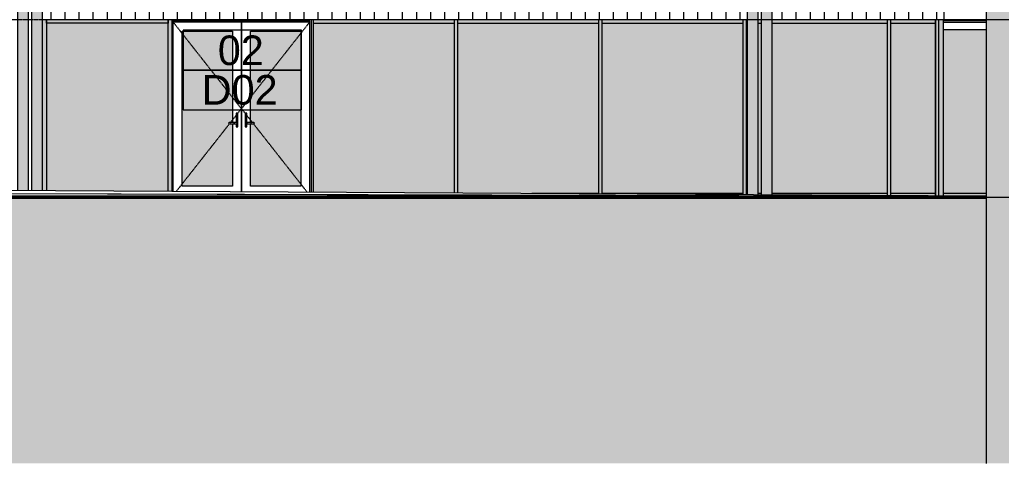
# Model space of a CAD drawing. Header units: millimetres. Extents: x -2361666 to -2009843, y -375 to 29863.
# Drawn here: x -2314999 to -2301733, y 1597 to 7600 of the extents above; entities that cross this region are included whole.
import ezdxf

# ---------------------------------------------------------------- set-up
doc = ezdxf.new("R2010")
doc.units = ezdxf.units.MM
doc.linetypes.add('AEC_Center', pattern=[24, 12, -4, 4, -4])
doc.linetypes.add('Dash Small', pattern=[9, 3, -1.5, 3, -1.5])
for name, color, linetype, lineweight in [('A-CLNG', 13, 'Continuous', 5), ('A-CLNG-PATT', 13, 'Continuous', 5), ('A-DETL', 90, 'Continuous', 50), ('A-DETL-GENF', 92, 'Continuous', 5), ('A-DOOR', 31, 'Continuous', 5), ('A-DOOR-FRAM', 31, 'Continuous', 5), ('A-DOOR-GLAZ', 31, 'Continuous', 5), ('A-DOOR-IDEN', 31, 'Continuous', 5), ('A-FLOR', 192, 'Continuous', 5), ('A-FLOR-LEVL', 51, 'Continuous', 5), ('A-GLAZ', 151, 'Continuous', 5), ('A-GLAZ-CURT', 52, 'Continuous', 5), ('A-GLAZ-CWMG', 51, 'Continuous', 5), ('A-ROOF', 132, 'Continuous', 5), ('A-WALL', 113, 'Continuous', 5), ('A-WALL-PATT', 111, 'Continuous', 5), ('P-SANR-FIXT', 6, 'Continuous', 5)]:
    doc.layers.add(name, color=color, linetype=linetype, lineweight=lineweight)
doc.styles.add('Arial_2', font='arial.ttf', dxfattribs={"height": 400})

# ---------------------------------------------------------------- blocks, each defined once
blk = doc.blocks.new('Downpipe - L Spreader - Default-1309615-SOUTH EAST - PART B')
at = {"layer": 'P-SANR-FIXT'}
for points in [[(-2314763, 9137), (-2314743, 9139), (-2314725, 9145), (-2314710, 9155), (-2314698, 9168), (-2314690, 9184), (-2314688, 9200), (-2314689, 9322), (-2314693, 9323), (-2314693, 9593), (-2314833, 9595), (-2314833, 9325), (-2314838, 9325), (-2314838, 9200), (-2314835, 9184), (-2314824, 9165), (-2314816, 9155), (-2314800, 9145), (-2314782, 9139)], [(-2314763, 8793), (-2314743, 8795), (-2314725, 8802), (-2314710, 8812), (-2314698, 8825), (-2314690, 8840), (-2314688, 8856), (-2314688, 9200), (-2314690, 9184), (-2314701, 9165), (-2314710, 9155), (-2314725, 9145), (-2314743, 9139), (-2314763, 9137), (-2314782, 9139), (-2314800, 9145), (-2314816, 9155), (-2314828, 9168), (-2314835, 9184), (-2314838, 9189), (-2314838, 8856), (-2314835, 8840), (-2314825, 8822), (-2314816, 8812), (-2314800, 8802), (-2314782, 8795)], [(-2314688, 5288), (-2314688, 8856), (-2314690, 8840), (-2314698, 8825), (-2314710, 8812), (-2314725, 8802), (-2314743, 8795), (-2314763, 8793), (-2314782, 8795), (-2314800, 8802), (-2314816, 8812), (-2314828, 8825), (-2314835, 8840), (-2314838, 8843), (-2314838, 5288), (-2314688, 5288)]]:
    blk.add_hatch(color=256, dxfattribs=at).paths.add_polyline_path(points)
for p, q in [((-2314838, 9596), (-2314838, 9200)), ((-2314688, 9200), (-2314688, 9593)), ((-2314838, 9200), (-2314838, 8856)), ((-2314688, 8856), (-2314688, 9200)), ((-2314838, 8856), (-2314838, 5288)), ((-2314688, 5288), (-2314688, 8856))]:
    blk.add_line(p, q, dxfattribs=at)
for points in [[(-2314688, 9200), (-2314688, 9197), (-2314688, 9192), (-2314690, 9184), (-2314693, 9176), (-2314697, 9170), (-2314700, 9165), (-2314704, 9160), (-2314710, 9155), (-2314717, 9150), (-2314725, 9145), (-2314734, 9142), (-2314747, 9138), (-2314763, 9136), (-2314783, 9138), (-2314798, 9144), (-2314809, 9150), (-2314816, 9155), (-2314821, 9160), (-2314825, 9165), (-2314829, 9170), (-2314832, 9176), (-2314836, 9184), (-2314837, 9192), (-2314838, 9197), (-2314838, 9200)], [(-2314688, 8856), (-2314688, 8853), (-2314688, 8848), (-2314690, 8840), (-2314693, 8832), (-2314697, 8826), (-2314700, 8821), (-2314704, 8817), (-2314710, 8811), (-2314717, 8806), (-2314725, 8801), (-2314734, 8798), (-2314747, 8794), (-2314763, 8792), (-2314783, 8795), (-2314798, 8800), (-2314809, 8806), (-2314816, 8811), (-2314821, 8817), (-2314825, 8821), (-2314829, 8826), (-2314832, 8832), (-2314836, 8840), (-2314837, 8848), (-2314838, 8853), (-2314838, 8856)]]:
    blk.add_open_spline(points, degree=3, knots=[0, 0, 0, 0, 0.041667, 0.083333, 0.125, 0.166667, 0.1875, 0.208333, 0.25, 0.291667, 0.333333, 0.375, 0.416667, 0.5, 0.583333, 0.666667, 0.708333, 0.75, 0.791667, 0.8125, 0.833333, 0.875, 0.916667, 0.958333, 1, 1, 1, 1], dxfattribs=at)
blk = doc.blocks.new('Downpipe - L Spreader - Default-1309616-SOUTH EAST - PART B')
at = {"layer": 'P-SANR-FIXT'}
for points in [[(-2304903, 9057), (-2304883, 9059), (-2304864, 9066), (-2304850, 9075), (-2304838, 9088), (-2304830, 9104), (-2304828, 9132), (-2304828, 9151), (-2304833, 9151), (-2304833, 9422), (-2304972, 9424), (-2304974, 9153), (-2304978, 9153), (-2304977, 9117), (-2304975, 9104), (-2304966, 9087), (-2304956, 9075), (-2304940, 9065), (-2304922, 9059)], [(-2304903, 8713), (-2304883, 8715), (-2304864, 8723), (-2304850, 8732), (-2304838, 8745), (-2304830, 8760), (-2304828, 8776), (-2304828, 9117), (-2304830, 9104), (-2304839, 9087), (-2304850, 9075), (-2304865, 9065), (-2304883, 9059), (-2304903, 9057), (-2304922, 9059), (-2304940, 9065), (-2304956, 9075), (-2304968, 9088), (-2304975, 9104), (-2304978, 9109), (-2304978, 8776), (-2304975, 8760), (-2304968, 8745), (-2304956, 8732), (-2304940, 8722), (-2304922, 8715)], [(-2304828, 5231), (-2304828, 8776), (-2304830, 8760), (-2304838, 8745), (-2304850, 8732), (-2304865, 8722), (-2304883, 8715), (-2304903, 8713), (-2304922, 8715), (-2304940, 8722), (-2304956, 8732), (-2304968, 8745), (-2304975, 8760), (-2304978, 8763), (-2304978, 5232), (-2304828, 5231)]]:
    blk.add_hatch(color=256, dxfattribs=at).paths.add_polyline_path(points)
for p, q in [((-2304978, 9425), (-2304978, 9120)), ((-2304828, 9120), (-2304828, 9422)), ((-2304978, 9120), (-2304978, 8776)), ((-2304828, 8776), (-2304828, 9120)), ((-2304978, 8776), (-2304978, 5232)), ((-2304828, 5231), (-2304828, 8776))]:
    blk.add_line(p, q, dxfattribs=at)
for points in [[(-2304828, 9120), (-2304828, 9117), (-2304828, 9112), (-2304830, 9104), (-2304833, 9096), (-2304837, 9090), (-2304840, 9085), (-2304844, 9080), (-2304850, 9075), (-2304857, 9070), (-2304865, 9065), (-2304874, 9062), (-2304886, 9058), (-2304903, 9056), (-2304922, 9058), (-2304938, 9064), (-2304949, 9070), (-2304956, 9075), (-2304961, 9080), (-2304965, 9085), (-2304969, 9090), (-2304972, 9096), (-2304975, 9104), (-2304977, 9112), (-2304978, 9117), (-2304978, 9120)], [(-2304828, 8776), (-2304828, 8773), (-2304828, 8768), (-2304830, 8760), (-2304833, 8752), (-2304837, 8746), (-2304840, 8741), (-2304844, 8737), (-2304850, 8731), (-2304857, 8726), (-2304865, 8721), (-2304874, 8718), (-2304886, 8714), (-2304903, 8712), (-2304922, 8715), (-2304938, 8720), (-2304949, 8726), (-2304956, 8731), (-2304961, 8737), (-2304965, 8741), (-2304969, 8746), (-2304972, 8752), (-2304975, 8760), (-2304977, 8768), (-2304978, 8773), (-2304978, 8776)]]:
    blk.add_open_spline(points, degree=3, knots=[0, 0, 0, 0, 0.041667, 0.083333, 0.125, 0.166667, 0.1875, 0.208333, 0.25, 0.291667, 0.333333, 0.375, 0.416667, 0.5, 0.583333, 0.666667, 0.708333, 0.75, 0.791667, 0.8125, 0.833333, 0.875, 0.916667, 0.958333, 1, 1, 1, 1], dxfattribs=at)
blk = doc.blocks.new('Downpipe - L Spreader - Default-V29-SOUTH EAST - PART B')
at = {"layer": 'P-SANR-FIXT'}
for points in [[(-2314953, 9137), (-2314933, 9139), (-2314915, 9145), (-2314900, 9155), (-2314888, 9168), (-2314880, 9184), (-2314878, 9200), (-2314879, 9325), (-2314883, 9326), (-2314883, 9596), (-2315023, 9599), (-2315023, 9328), (-2315028, 9328), (-2315028, 9200), (-2315025, 9184), (-2315014, 9165), (-2315006, 9155), (-2314990, 9145), (-2314972, 9139)], [(-2314953, 8793), (-2314933, 8795), (-2314915, 8802), (-2314900, 8812), (-2314888, 8825), (-2314880, 8840), (-2314878, 8856), (-2314878, 9200), (-2314880, 9184), (-2314891, 9165), (-2314900, 9155), (-2314915, 9145), (-2314942, 9138), (-2314953, 9137), (-2314972, 9139), (-2314990, 9145), (-2315006, 9155), (-2315018, 9168), (-2315025, 9184), (-2315028, 9189), (-2315028, 8856), (-2315025, 8840), (-2315018, 8825), (-2315006, 8812), (-2314990, 8802), (-2314972, 8795)], [(-2314878, 5289), (-2314878, 8856), (-2314880, 8840), (-2314888, 8825), (-2314900, 8812), (-2314915, 8802), (-2314942, 8794), (-2314953, 8793), (-2314972, 8795), (-2314990, 8802), (-2315006, 8812), (-2315018, 8825), (-2315025, 8840), (-2315028, 8843), (-2315028, 5290), (-2314878, 5289)]]:
    blk.add_hatch(color=256, dxfattribs=at).paths.add_polyline_path(points)
for p, q in [((-2315028, 9599), (-2315028, 9200)), ((-2314878, 9200), (-2314878, 9597)), ((-2315028, 9200), (-2315028, 8856)), ((-2314878, 8856), (-2314878, 9200)), ((-2315028, 8856), (-2315028, 5290)), ((-2314878, 5289), (-2314878, 8856))]:
    blk.add_line(p, q, dxfattribs=at)
for points in [[(-2314878, 9200), (-2314878, 9197), (-2314878, 9192), (-2314880, 9184), (-2314883, 9176), (-2314887, 9170), (-2314890, 9165), (-2314894, 9160), (-2314900, 9155), (-2314907, 9150), (-2314915, 9145), (-2314924, 9142), (-2314937, 9138), (-2314953, 9136), (-2314973, 9138), (-2314988, 9144), (-2314999, 9150), (-2315006, 9155), (-2315011, 9160), (-2315015, 9165), (-2315019, 9170), (-2315022, 9176), (-2315026, 9184), (-2315027, 9192), (-2315028, 9197), (-2315028, 9200)], [(-2314878, 8856), (-2314878, 8853), (-2314878, 8848), (-2314880, 8840), (-2314883, 8832), (-2314887, 8826), (-2314890, 8821), (-2314894, 8817), (-2314900, 8811), (-2314907, 8806), (-2314915, 8801), (-2314924, 8798), (-2314937, 8794), (-2314953, 8792), (-2314973, 8795), (-2314988, 8800), (-2314999, 8806), (-2315006, 8811), (-2315011, 8817), (-2315015, 8821), (-2315019, 8826), (-2315022, 8832), (-2315026, 8840), (-2315027, 8848), (-2315028, 8853), (-2315028, 8856)]]:
    blk.add_open_spline(points, degree=3, knots=[0, 0, 0, 0, 0.041667, 0.083333, 0.125, 0.166667, 0.1875, 0.208333, 0.25, 0.291667, 0.333333, 0.375, 0.416667, 0.5, 0.583333, 0.666667, 0.708333, 0.75, 0.791667, 0.8125, 0.833333, 0.875, 0.916667, 0.958333, 1, 1, 1, 1], dxfattribs=at)
blk = doc.blocks.new('Downpipe - L Spreader - Default-V30-SOUTH EAST - PART B')
at = {"layer": 'P-SANR-FIXT'}
for points in [[(-2305093, 9057), (-2305073, 9059), (-2305055, 9065), (-2305040, 9075), (-2305028, 9088), (-2305020, 9104), (-2305018, 9120), (-2305018, 9154), (-2305023, 9154), (-2305023, 9425), (-2305162, 9427), (-2305164, 9157), (-2305168, 9157), (-2305168, 9120), (-2305165, 9104), (-2305156, 9087), (-2305146, 9075), (-2305130, 9065), (-2305112, 9059), (-2305098, 9057)], [(-2305093, 8713), (-2305073, 8715), (-2305055, 8722), (-2305040, 8732), (-2305028, 8745), (-2305020, 8760), (-2305018, 8776), (-2305018, 9117), (-2305020, 9104), (-2305029, 9087), (-2305040, 9075), (-2305055, 9065), (-2305073, 9059), (-2305098, 9057), (-2305112, 9059), (-2305130, 9065), (-2305146, 9075), (-2305158, 9088), (-2305165, 9104), (-2305168, 9109), (-2305168, 8776), (-2305165, 8760), (-2305158, 8745), (-2305146, 8732), (-2305130, 8722), (-2305112, 8715), (-2305098, 8714)], [(-2305018, 5233), (-2305018, 8776), (-2305020, 8760), (-2305028, 8745), (-2305040, 8732), (-2305055, 8722), (-2305073, 8715), (-2305098, 8714), (-2305112, 8715), (-2305130, 8722), (-2305146, 8732), (-2305158, 8745), (-2305165, 8760), (-2305168, 8763), (-2305168, 5233), (-2305018, 5233)]]:
    blk.add_hatch(color=256, dxfattribs=at).paths.add_polyline_path(points)
for p, q in [((-2305168, 9428), (-2305168, 9120)), ((-2305018, 9120), (-2305018, 9425)), ((-2305168, 9120), (-2305168, 8776)), ((-2305018, 8776), (-2305018, 9120)), ((-2305168, 8776), (-2305168, 5233)), ((-2305018, 5233), (-2305018, 8776))]:
    blk.add_line(p, q, dxfattribs=at)
for points in [[(-2305018, 9120), (-2305018, 9117), (-2305018, 9112), (-2305020, 9104), (-2305023, 9096), (-2305027, 9090), (-2305030, 9085), (-2305034, 9080), (-2305040, 9075), (-2305047, 9070), (-2305055, 9065), (-2305064, 9062), (-2305076, 9058), (-2305093, 9056), (-2305112, 9058), (-2305128, 9064), (-2305139, 9070), (-2305146, 9075), (-2305151, 9080), (-2305155, 9085), (-2305159, 9090), (-2305162, 9096), (-2305165, 9104), (-2305167, 9112), (-2305168, 9117), (-2305168, 9120)], [(-2305018, 8776), (-2305018, 8773), (-2305018, 8768), (-2305020, 8760), (-2305023, 8752), (-2305027, 8746), (-2305030, 8741), (-2305034, 8737), (-2305040, 8731), (-2305047, 8726), (-2305055, 8721), (-2305064, 8718), (-2305076, 8714), (-2305093, 8712), (-2305112, 8715), (-2305128, 8720), (-2305139, 8726), (-2305146, 8731), (-2305151, 8737), (-2305155, 8741), (-2305159, 8746), (-2305162, 8752), (-2305165, 8760), (-2305167, 8768), (-2305168, 8773), (-2305168, 8776)]]:
    blk.add_open_spline(points, degree=3, knots=[0, 0, 0, 0, 0.041667, 0.083333, 0.125, 0.166667, 0.1875, 0.208333, 0.25, 0.291667, 0.333333, 0.375, 0.416667, 0.5, 0.583333, 0.666667, 0.708333, 0.75, 0.791667, 0.8125, 0.833333, 0.875, 0.916667, 0.958333, 1, 1, 1, 1], dxfattribs=at)
blk = doc.blocks.new('X_Door-Panel-Hinge-Standard - Standard-V32-SOUTH EAST - PART B')
at = {"layer": 'A-DOOR-GLAZ'}
h = blk.add_hatch(color=256, dxfattribs=at)
h.paths.add_polyline_path([(-2311862, 6207), (-2311861, 6194), (-2311856, 6200), (-2311861, 6206)])
h.paths.add_polyline_path([(-2311880, 5345), (-2311200, 5345), (-2311200, 7445), (-2311880, 7445), (-2311880, 6208), (-2311834, 6206), (-2311833, 6198), (-2311836, 6192), (-2311844, 6194), (-2311856, 6193), (-2311880, 6192), (-2311880, 5478)])
at = {"layer": 'A-DOOR', "linetype": 'Dash Small'}
for p, q in [((-2312000, 6395), (-2311080, 7565)), ((-2311952, 6335), (-2312000, 6395)), ((-2311852, 6207), (-2311927, 6302)), ((-2311113, 5267), (-2311841, 6194))]:
    blk.add_line(p, q, dxfattribs=at)
at = {"layer": 'A-DOOR'}
for p, q in [((-2312000, 5272), (-2312000, 7565)), ((-2311080, 7565), (-2312000, 7565)), ((-2311080, 7565), (-2311080, 5267)), ((-2311880, 7445), (-2311200, 7445)), ((-2311880, 6208), (-2311880, 7445)), ((-2311200, 7445), (-2311200, 5345)), ((-2311880, 5345), (-2311880, 6193)), ((-2311200, 5345), (-2311880, 5345))]:
    blk.add_line(p, q, dxfattribs=at)
blk = doc.blocks.new('X_Door-Panel-Hinge-Standard - Standard-V33-SOUTH EAST - PART B')
at = {"layer": 'A-DOOR-GLAZ'}
h = blk.add_hatch(color=256, dxfattribs=at)
h.paths.add_polyline_path([(-2312140, 6193), (-2312141, 6206), (-2312146, 6200), (-2312141, 6194)])
h.paths.add_polyline_path([(-2312716, 5345), (-2312122, 5345), (-2312122, 6192), (-2312167, 6194), (-2312169, 6202), (-2312166, 6208), (-2312157, 6206), (-2312146, 6207), (-2312122, 6208), (-2312122, 7445), (-2312802, 7445), (-2312802, 5345)])
at = {"layer": 'A-DOOR', "linetype": 'Dash Small'}
for p, q in [((-2312002, 6395), (-2312922, 7565)), ((-2312049, 6335), (-2312002, 6395)), ((-2312150, 6207), (-2312075, 6302)), ((-2312881, 5277), (-2312160, 6194))]:
    blk.add_line(p, q, dxfattribs=at)
at = {"layer": 'A-DOOR'}
for p, q in [((-2312922, 5278), (-2312922, 7565)), ((-2312002, 7565), (-2312922, 7565)), ((-2312002, 7565), (-2312002, 5272)), ((-2312802, 5345), (-2312802, 7445)), ((-2312802, 7445), (-2312122, 7445)), ((-2312122, 7445), (-2312122, 6208)), ((-2312122, 6193), (-2312122, 5345)), ((-2312122, 5345), (-2312802, 5345))]:
    blk.add_line(p, q, dxfattribs=at)
blk = doc.blocks.new('X_Door-Frame-Wood - Standard-V34-SOUTH EAST - PART B')
at = {"layer": 'A-DOOR-FRAM'}
for p, q in [((-2312944, 7600), (-2312944, 5278)), ((-2312924, 5278), (-2312924, 7580)), ((-2312924, 7580), (-2311078, 7580)), ((-2311078, 5267), (-2311078, 7580)), ((-2311058, 7600), (-2311058, 5267))]:
    blk.add_line(p, q, dxfattribs=at)
blk = doc.blocks.new('X_Door-Handle-Lockwood 4800 Series Lever - Standard-V35-SOUTH EAST - PART B')
at = {"layer": 'A-DOOR'}
h = blk.add_hatch(color=256, dxfattribs=at)
h.paths.add_polyline_path([(-2312059, 6150), (-2312049, 6151), (-2312051, 6310), (-2312055, 6284), (-2312062, 6281), (-2312069, 6284), (-2312072, 6291), (-2312074, 6324), (-2312075, 6334), (-2312075, 6208), (-2312067, 6209), (-2312059, 6210), (-2312053, 6205), (-2312052, 6197), (-2312057, 6191), (-2312064, 6190), (-2312075, 6192), (-2312074, 6150), (-2312062, 6150)])
h.paths.add_polyline_path([(-2312052, 6306), (-2312050, 6335), (-2312075, 6334), (-2312070, 6309), (-2312064, 6313), (-2312057, 6312), (-2312053, 6308)])
for points in [[(-2312062, 6281), (-2312056, 6284), (-2312052, 6291), (-2312053, 6308), (-2312066, 6312), (-2312071, 6306), (-2312071, 6288), (-2312064, 6282), (-2312063, 6281)], [(-2312157, 6200), (-2312144, 6202), (-2312140, 6207), (-2312167, 6206), (-2312170, 6200), (-2312164, 6200)], [(-2312166, 6192), (-2312157, 6194), (-2312148, 6193), (-2312141, 6194), (-2312148, 6200), (-2312169, 6198), (-2312166, 6192)], [(-2312122, 6200), (-2312089, 6202), (-2312089, 6208), (-2312140, 6206), (-2312140, 6200), (-2312130, 6200)], [(-2312089, 6192), (-2312089, 6200), (-2312140, 6198), (-2312140, 6192), (-2312122, 6192)], [(-2312078, 6192), (-2312059, 6195), (-2312059, 6200), (-2312085, 6198), (-2312089, 6193), (-2312082, 6192)], [(-2312072, 6200), (-2312058, 6200), (-2312059, 6206), (-2312082, 6208), (-2312088, 6206), (-2312082, 6200), (-2312075, 6200)]]:
    blk.add_hatch(color=256, dxfattribs=at).paths.add_polyline_path(points)
for p, q in [((-2312075, 6334), (-2312075, 6208)), ((-2312050, 6335), (-2312074, 6335)), ((-2312072, 6303), (-2312072, 6291)), ((-2312052, 6291), (-2312052, 6303)), ((-2312049, 6151), (-2312049, 6334)), ((-2312089, 6208), (-2312140, 6208)), ((-2312140, 6192), (-2312089, 6192)), ((-2312075, 6192), (-2312075, 6151)), ((-2312074, 6150), (-2312050, 6150))]:
    blk.add_line(p, q, dxfattribs=at)
at = {"layer": 'A-DOOR', "flags": 128}
for points in [[(-2312140, 6208), (-2312141, 6208), (-2312142, 6208), (-2312143, 6208), (-2312144, 6208), (-2312145, 6208), (-2312146, 6208), (-2312147, 6208), (-2312148, 6208), (-2312149, 6208), (-2312150, 6208), (-2312151, 6208), (-2312152, 6208), (-2312153, 6208), (-2312154, 6208), (-2312155, 6208), (-2312156, 6208), (-2312157, 6208), (-2312158, 6208), (-2312158, 6208), (-2312159, 6208), (-2312160, 6208), (-2312161, 6208), (-2312161, 6208), (-2312162, 6208), (-2312163, 6208), (-2312163, 6208), (-2312164, 6208), (-2312164, 6208), (-2312165, 6208), (-2312165, 6208), (-2312165, 6208), (-2312166, 6208), (-2312166, 6208), (-2312166, 6208), (-2312166, 6208), (-2312167, 6208), (-2312167, 6208), (-2312167, 6208), (-2312167, 6208)], [(-2312167, 6192), (-2312167, 6192), (-2312167, 6192), (-2312167, 6192), (-2312166, 6192), (-2312166, 6192), (-2312166, 6192), (-2312166, 6192), (-2312165, 6192), (-2312165, 6192), (-2312165, 6192), (-2312164, 6192), (-2312164, 6192), (-2312163, 6192), (-2312163, 6192), (-2312162, 6192), (-2312161, 6192), (-2312161, 6192), (-2312160, 6192), (-2312159, 6192), (-2312159, 6192), (-2312158, 6192), (-2312157, 6192), (-2312156, 6192), (-2312155, 6192), (-2312154, 6192), (-2312153, 6192), (-2312153, 6192), (-2312152, 6192), (-2312151, 6192), (-2312150, 6192), (-2312149, 6192), (-2312148, 6192), (-2312146, 6192), (-2312145, 6192), (-2312144, 6192), (-2312143, 6192), (-2312142, 6192), (-2312141, 6192), (-2312140, 6192), (-2312140, 6192)], [(-2312062, 6208), (-2312062, 6208), (-2312062, 6208), (-2312062, 6208), (-2312062, 6208), (-2312062, 6208), (-2312063, 6208), (-2312063, 6208), (-2312063, 6208), (-2312064, 6208), (-2312064, 6208), (-2312064, 6208), (-2312065, 6208), (-2312065, 6208), (-2312066, 6208), (-2312066, 6208), (-2312067, 6208), (-2312068, 6208), (-2312068, 6208), (-2312069, 6208), (-2312070, 6208), (-2312071, 6208), (-2312072, 6208), (-2312072, 6208), (-2312073, 6208), (-2312074, 6208), (-2312075, 6208), (-2312076, 6208), (-2312077, 6208), (-2312078, 6208), (-2312079, 6208), (-2312080, 6208), (-2312081, 6208), (-2312082, 6208), (-2312083, 6208), (-2312084, 6208), (-2312085, 6208), (-2312086, 6208), (-2312087, 6208), (-2312088, 6208), (-2312089, 6208)], [(-2312089, 6192), (-2312088, 6192), (-2312087, 6192), (-2312086, 6192), (-2312084, 6192), (-2312083, 6192), (-2312082, 6192), (-2312081, 6192), (-2312080, 6192), (-2312079, 6192), (-2312078, 6192), (-2312077, 6192), (-2312076, 6192), (-2312075, 6192), (-2312074, 6192), (-2312074, 6192), (-2312073, 6192), (-2312072, 6192), (-2312071, 6192), (-2312070, 6192), (-2312069, 6192), (-2312069, 6192), (-2312068, 6192), (-2312067, 6192), (-2312067, 6192), (-2312066, 6192), (-2312065, 6192), (-2312065, 6192), (-2312064, 6192), (-2312064, 6192), (-2312064, 6192), (-2312063, 6192), (-2312063, 6192), (-2312063, 6192), (-2312062, 6192), (-2312062, 6192), (-2312062, 6192), (-2312062, 6192), (-2312062, 6192), (-2312062, 6192)]]:
    blk.add_lwpolyline(points, dxfattribs=at)
at = {"layer": 'A-DOOR'}
for centre, radius, start, end in [((-2312074, 6334), 1, 90, 180), ((-2312062, 6303), 10, 360, 180), ((-2312062, 6291), 10, 180, 0), ((-2312062, 6291), 10, 195, 210), ((-2312062, 6303), 10, 0, 120), ((-2312062, 6291), 10, 240, 300), ((-2312062, 6291), 10, 315, 0), ((-2312062, 6303), 10, 0, 15), ((-2312062, 6303), 10, 0, 15), ((-2312050, 6334), 1, 0, 90), ((-2312167, 6200), 8, 90, 270), ((-2312167, 6200), 8, 90, 180), ((-2312167, 6200), 8, 180, 270), ((-2312074, 6151), 1, 180, 270), ((-2312062, 6200), 10, 0, 135), ((-2312062, 6200), 10, 225, 0), ((-2312062, 6200), 8, 0, 120), ((-2312062, 6200), 8, 240, 0), ((-2312062, 6200), 8, 270, 90), ((-2312050, 6151), 1, 270, 0)]:
    blk.add_arc(centre, radius, start, end, dxfattribs=at)
blk = doc.blocks.new('X_Door-Handle-Lockwood 4800 Series Lever - Standard-V36-SOUTH EAST - PART B')
at = {"layer": 'A-DOOR'}
h = blk.add_hatch(color=256, dxfattribs=at)
h.paths.add_polyline_path([(-2311935, 6150), (-2311927, 6151), (-2311927, 6192), (-2311935, 6191), (-2311942, 6190), (-2311948, 6195), (-2311949, 6203), (-2311945, 6209), (-2311937, 6210), (-2311927, 6208), (-2311929, 6310), (-2311933, 6284), (-2311940, 6281), (-2311947, 6284), (-2311950, 6291), (-2311952, 6324), (-2311953, 6334), (-2311952, 6150), (-2311937, 6150)])
h.paths.add_polyline_path([(-2311949, 6306), (-2311945, 6312), (-2311937, 6313), (-2311931, 6308), (-2311930, 6310), (-2311928, 6335), (-2311953, 6334), (-2311950, 6308)])
for points in [[(-2311940, 6281), (-2311933, 6285), (-2311930, 6291), (-2311932, 6309), (-2311940, 6312), (-2311949, 6306), (-2311950, 6303), (-2311948, 6289), (-2311942, 6282), (-2311941, 6281)], [(-2311923, 6192), (-2311914, 6194), (-2311919, 6200), (-2311943, 6200), (-2311940, 6194), (-2311924, 6192)], [(-2311923, 6200), (-2311917, 6202), (-2311913, 6207), (-2311934, 6207), (-2311942, 6205), (-2311942, 6200), (-2311924, 6200)], [(-2311880, 6200), (-2311862, 6202), (-2311862, 6208), (-2311913, 6206), (-2311913, 6200), (-2311895, 6200)], [(-2311913, 6192), (-2311862, 6194), (-2311862, 6200), (-2311913, 6198), (-2311913, 6192)], [(-2311836, 6192), (-2311831, 6200), (-2311858, 6198), (-2311862, 6193), (-2311838, 6193)], [(-2311856, 6200), (-2311833, 6202), (-2311836, 6208), (-2311844, 6206), (-2311854, 6207), (-2311861, 6206), (-2311858, 6202)]]:
    blk.add_hatch(color=256, dxfattribs=at).paths.add_polyline_path(points)
for p, q in [((-2311953, 6334), (-2311953, 6151)), ((-2311928, 6335), (-2311952, 6335)), ((-2311950, 6303), (-2311950, 6291)), ((-2311930, 6291), (-2311930, 6303)), ((-2311927, 6208), (-2311927, 6334)), ((-2311952, 6150), (-2311928, 6150)), ((-2311927, 6151), (-2311927, 6192)), ((-2311862, 6208), (-2311913, 6208)), ((-2311913, 6192), (-2311862, 6192))]:
    blk.add_line(p, q, dxfattribs=at)
at = {"layer": 'A-DOOR', "flags": 128}
for points in [[(-2311913, 6208), (-2311914, 6208), (-2311915, 6208), (-2311916, 6208), (-2311917, 6208), (-2311918, 6208), (-2311919, 6208), (-2311920, 6208), (-2311921, 6208), (-2311922, 6208), (-2311923, 6208), (-2311924, 6208), (-2311925, 6208), (-2311926, 6208), (-2311927, 6208), (-2311928, 6208), (-2311929, 6208), (-2311930, 6208), (-2311931, 6208), (-2311931, 6208), (-2311932, 6208), (-2311933, 6208), (-2311934, 6208), (-2311934, 6208), (-2311935, 6208), (-2311936, 6208), (-2311936, 6208), (-2311937, 6208), (-2311937, 6208), (-2311938, 6208), (-2311938, 6208), (-2311938, 6208), (-2311939, 6208), (-2311939, 6208), (-2311939, 6208), (-2311939, 6208), (-2311940, 6208), (-2311940, 6208), (-2311940, 6208), (-2311940, 6208)], [(-2311940, 6192), (-2311940, 6192), (-2311940, 6192), (-2311940, 6192), (-2311939, 6192), (-2311939, 6192), (-2311939, 6192), (-2311939, 6192), (-2311938, 6192), (-2311938, 6192), (-2311938, 6192), (-2311937, 6192), (-2311937, 6192), (-2311936, 6192), (-2311936, 6192), (-2311935, 6192), (-2311934, 6192), (-2311934, 6192), (-2311933, 6192), (-2311932, 6192), (-2311932, 6192), (-2311931, 6192), (-2311930, 6192), (-2311929, 6192), (-2311928, 6192), (-2311927, 6192), (-2311926, 6192), (-2311926, 6192), (-2311925, 6192), (-2311924, 6192), (-2311923, 6192), (-2311922, 6192), (-2311921, 6192), (-2311919, 6192), (-2311918, 6192), (-2311917, 6192), (-2311916, 6192), (-2311915, 6192), (-2311914, 6192), (-2311913, 6192), (-2311913, 6192)], [(-2311835, 6208), (-2311835, 6208), (-2311835, 6208), (-2311835, 6208), (-2311835, 6208), (-2311835, 6208), (-2311836, 6208), (-2311836, 6208), (-2311836, 6208), (-2311837, 6208), (-2311837, 6208), (-2311837, 6208), (-2311838, 6208), (-2311838, 6208), (-2311839, 6208), (-2311839, 6208), (-2311840, 6208), (-2311841, 6208), (-2311841, 6208), (-2311842, 6208), (-2311843, 6208), (-2311844, 6208), (-2311845, 6208), (-2311845, 6208), (-2311846, 6208), (-2311847, 6208), (-2311848, 6208), (-2311849, 6208), (-2311850, 6208), (-2311851, 6208), (-2311852, 6208), (-2311853, 6208), (-2311854, 6208), (-2311855, 6208), (-2311856, 6208), (-2311857, 6208), (-2311858, 6208), (-2311859, 6208), (-2311860, 6208), (-2311861, 6208), (-2311862, 6208)], [(-2311862, 6192), (-2311861, 6192), (-2311860, 6192), (-2311859, 6192), (-2311857, 6192), (-2311856, 6192), (-2311855, 6192), (-2311854, 6192), (-2311853, 6192), (-2311852, 6192), (-2311851, 6192), (-2311850, 6192), (-2311849, 6192), (-2311848, 6192), (-2311847, 6192), (-2311847, 6192), (-2311846, 6192), (-2311845, 6192), (-2311844, 6192), (-2311843, 6192), (-2311842, 6192), (-2311842, 6192), (-2311841, 6192), (-2311840, 6192), (-2311840, 6192), (-2311839, 6192), (-2311838, 6192), (-2311838, 6192), (-2311837, 6192), (-2311837, 6192), (-2311837, 6192), (-2311836, 6192), (-2311836, 6192), (-2311836, 6192), (-2311835, 6192), (-2311835, 6192), (-2311835, 6192), (-2311835, 6192), (-2311835, 6192), (-2311835, 6192)]]:
    blk.add_lwpolyline(points, dxfattribs=at)
at = {"layer": 'A-DOOR'}
for centre, radius, start, end in [((-2311952, 6334), 1, 90, 180), ((-2311940, 6303), 10, 0, 180), ((-2311940, 6303), 10, 60, 180), ((-2311940, 6303), 10, 165, 180), ((-2311940, 6303), 10, 165, 180), ((-2311940, 6291), 10, 180, 0), ((-2311940, 6291), 10, 180, 225), ((-2311940, 6291), 10, 240, 300), ((-2311940, 6303), 10, 0, 30), ((-2311940, 6291), 10, 330, 345), ((-2311940, 6303), 10, 0, 15), ((-2311940, 6303), 10, 0, 15), ((-2311928, 6334), 1, 0, 90), ((-2311952, 6151), 1, 180, 270), ((-2311940, 6200), 10, 45, 180), ((-2311940, 6200), 10, 180, 315), ((-2311940, 6200), 8, 90, 270), ((-2311940, 6200), 8, 60, 180), ((-2311940, 6200), 8, 180, 300), ((-2311928, 6151), 1, 270, 0), ((-2311835, 6200), 8, 270, 90), ((-2311835, 6200), 8, 0, 90), ((-2311835, 6200), 8, 270, 0)]:
    blk.add_arc(centre, radius, start, end, dxfattribs=at)
blk = doc.blocks.new('System Panel - Glazed-1759899-SOUTH EAST - PART B')
at = {"layer": 'A-GLAZ-CURT'}
blk.add_hatch(color=256, dxfattribs=at).paths.add_polyline_path([(-2312994, 5278), (-2312994, 7550), (-2314638, 7550), (-2314638, 5287), (-2313067, 5278)])
blk = doc.blocks.new('Rectangular Mullion - 50x100mm-1759897-SOUTH EAST - PART B')
at = {"layer": 'A-GLAZ-CWMG'}
blk.add_hatch(color=256, dxfattribs=at).paths.add_polyline_path([(-2313419, 7550), (-2312994, 7550), (-2312994, 7600), (-2314638, 7600), (-2314638, 7550), (-2314356, 7550)])
for p, q in [((-2314638, 7550), (-2314638, 7600)), ((-2312994, 7600), (-2312994, 7550)), ((-2312994, 7550), (-2314638, 7550))]:
    blk.add_line(p, q, dxfattribs=at)
blk = doc.blocks.new('Rectangular Mullion - 50x100mm-V37-SOUTH EAST - PART B')
at = {"layer": 'A-GLAZ-CWMG'}
blk.add_hatch(color=256, dxfattribs=at).paths.add_polyline_path([(-2314638, 5287), (-2314638, 7600), (-2314688, 7600), (-2314688, 5288)])
blk.add_line((-2314638, 7600), (-2314638, 5287), dxfattribs=at)
blk = doc.blocks.new('Rectangular Mullion - 50x100mm-V38-SOUTH EAST - PART B')
at = {"layer": 'A-GLAZ-CWMG'}
blk.add_hatch(color=256, dxfattribs=at).paths.add_polyline_path([(-2312944, 5278), (-2312944, 7600), (-2312994, 7600), (-2312994, 5278), (-2312950, 5278)])
blk.add_line((-2312994, 5278), (-2312994, 7600), dxfattribs=at)
blk = doc.blocks.new('System Panel - Glazed-V39-SOUTH EAST - PART B')
at = {"layer": 'A-GLAZ-CURT'}
blk.add_hatch(color=256, dxfattribs=at).paths.add_polyline_path([(-2309128, 5256), (-2309128, 7550), (-2311028, 7550), (-2311028, 5267), (-2309200, 5256)])
blk = doc.blocks.new('System Panel - Glazed-V16-SOUTH EAST - PART B')
at = {"layer": 'A-GLAZ-CURT'}
blk.add_hatch(color=256, dxfattribs=at).paths.add_polyline_path([(-2328643, 5250), (-2326743, 5250), (-2326743, 7550), (-2328643, 7550), (-2328643, 5300)])
blk = doc.blocks.new('System Panel - Glazed-V40-SOUTH EAST - PART B')
at = {"layer": 'A-GLAZ-CURT'}
h = blk.add_hatch(color=256, dxfattribs=at)
h.paths.add_polyline_path([(-2304512, 5250), (-2303278, 5250), (-2303278, 7550), (-2304828, 7550), (-2304828, 5250), (-2304746, 5250)])
h.paths.add_polyline_path([(-2305178, 5250), (-2305168, 5250), (-2305168, 7550), (-2305178, 7550), (-2305178, 5284)])
h.paths.add_polyline_path([(-2305018, 5250), (-2304978, 5250), (-2304978, 7550), (-2305018, 7550), (-2305018, 5284)])
blk = doc.blocks.new('Rectangular Mullion - 50x100mm-1962855-SOUTH EAST - PART B')
at = {"layer": 'A-GLAZ-CWMG'}
blk.add_hatch(color=256, dxfattribs=at).paths.add_polyline_path([(-2302629, 7550), (-2302628, 7550), (-2302628, 7600), (-2303228, 7600), (-2303228, 7550), (-2302637, 7550)])
for p, q in [((-2303228, 7550), (-2303228, 7600)), ((-2302628, 7600), (-2302628, 7550)), ((-2303228, 7550), (-2302628, 7550))]:
    blk.add_line(p, q, dxfattribs=at)
blk = doc.blocks.new('Rectangular Mullion - 50x100mm-V18-SOUTH EAST - PART B')
at = {"layer": 'A-GLAZ-CWMG'}
blk.add_hatch(color=256, dxfattribs=at).paths.add_polyline_path([(-2326830, 7550), (-2326743, 7550), (-2326743, 7600), (-2328643, 7600), (-2328643, 7550), (-2326838, 7550)])
for p, q in [((-2328643, 7550), (-2328643, 7600)), ((-2326743, 7600), (-2326743, 7550)), ((-2328643, 7550), (-2326743, 7550))]:
    blk.add_line(p, q, dxfattribs=at)
blk = doc.blocks.new('Rectangular Mullion - 50x100mm-V41-SOUTH EAST - PART B')
at = {"layer": 'A-GLAZ-CWMG'}
blk.add_hatch(color=256, dxfattribs=at).paths.add_polyline_path([(-2307178, 5245), (-2307178, 5250), (-2307793, 5248), (-2307207, 5245)])
for q in [(-2308077, 5250), (-2307178, 5245)]:
    blk.add_line((-2307178, 5250), q, dxfattribs=at)
blk = doc.blocks.new('Rectangular Mullion - 50x100mm-V42-SOUTH EAST - PART B')
at = {"layer": 'A-GLAZ-CWMG'}
blk.add_hatch(color=256, dxfattribs=at).paths.add_polyline_path([(-2305228, 5234), (-2305228, 5250), (-2307128, 5250), (-2307128, 5245), (-2305248, 5234)])
for p, q in [((-2307128, 5245), (-2307128, 5250)), ((-2305228, 5250), (-2307128, 5250)), ((-2305228, 5250), (-2305228, 5234))]:
    blk.add_line(p, q, dxfattribs=at)
blk = doc.blocks.new('Rectangular Mullion - 50x100mm-V43-SOUTH EAST - PART B')
at = {"layer": 'A-GLAZ-CWMG'}
h = blk.add_hatch(color=256, dxfattribs=at)
h.paths.add_polyline_path([(-2303278, 5223), (-2303278, 5250), (-2304828, 5250), (-2304828, 5231), (-2303305, 5223)])
h.paths.add_polyline_path([(-2304978, 5232), (-2304978, 5250), (-2305018, 5250), (-2305018, 5233), (-2304981, 5232)])
h.paths.add_polyline_path([(-2305168, 5233), (-2305168, 5250), (-2305178, 5250), (-2305178, 5233)])
for p, q in [((-2305178, 5233), (-2305178, 5250)), ((-2305168, 5250), (-2305178, 5250)), ((-2304978, 5250), (-2305018, 5250)), ((-2303278, 5250), (-2304828, 5250)), ((-2303278, 5250), (-2303278, 5223))]:
    blk.add_line(p, q, dxfattribs=at)
blk = doc.blocks.new('Rectangular Mullion - 50x100mm-V44-SOUTH EAST - PART B')
at = {"layer": 'A-GLAZ-CWMG'}
h = blk.add_hatch(color=256, dxfattribs=at)
h.paths.add_polyline_path([(-2302578, 5219), (-2302578, 7600), (-2302602, 7600), (-2302602, 5219)])
h.paths.add_polyline_path([(-2302620, 5219), (-2302620, 7600), (-2302628, 7600), (-2302628, 5219), (-2302621, 5219)])
for p, q in [((-2302628, 7600), (-2302628, 5219)), ((-2302578, 5219), (-2302578, 7600))]:
    blk.add_line(p, q, dxfattribs=at)
blk = doc.blocks.new('Rectangular Mullion - 50x100mm-V45-SOUTH EAST - PART B')
at = {"layer": 'A-GLAZ-CWMG'}
blk.add_hatch(color=256, dxfattribs=at).paths.add_polyline_path([(-2311028, 5267), (-2311028, 7600), (-2311058, 7600), (-2311058, 5267)])
blk.add_line((-2311028, 5267), (-2311028, 7600), dxfattribs=at)
blk = doc.blocks.new('Rectangular Mullion - 50x100mm-V46-SOUTH EAST - PART B')
at = {"layer": 'A-GLAZ-CWMG'}
blk.add_hatch(color=256, dxfattribs=at).paths.add_polyline_path([(-2309078, 5256), (-2309078, 7600), (-2309128, 7600), (-2309128, 5256)])
for p, q in [((-2309128, 7600), (-2309128, 5256)), ((-2309078, 5256), (-2309078, 7600))]:
    blk.add_line(p, q, dxfattribs=at)
blk = doc.blocks.new('Rectangular Mullion - 50x100mm-V47-SOUTH EAST - PART B')
at = {"layer": 'A-GLAZ-CWMG'}
blk.add_hatch(color=256, dxfattribs=at).paths.add_polyline_path([(-2307128, 5245), (-2307128, 7600), (-2307178, 7600), (-2307178, 5245)])
for p, q in [((-2307178, 7600), (-2307178, 5245)), ((-2307128, 5245), (-2307128, 7600))]:
    blk.add_line(p, q, dxfattribs=at)
blk = doc.blocks.new('Rectangular Mullion - 50x100mm-V48-SOUTH EAST - PART B')
at = {"layer": 'A-GLAZ-CWMG'}
blk.add_hatch(color=256, dxfattribs=at).paths.add_polyline_path([(-2305178, 5233), (-2305178, 7600), (-2305228, 7600), (-2305228, 5234), (-2305215, 5234)])
for p, q in [((-2305228, 7600), (-2305228, 5234)), ((-2305178, 5233), (-2305178, 7600))]:
    blk.add_line(p, q, dxfattribs=at)
blk = doc.blocks.new('SD - OXXO - SD - OXXO 3800W-1750534-SOUTH EAST - PART B')
at = {"layer": 'A-DOOR'}
blk.add_hatch(color=256, dxfattribs=at).paths.add_polyline_path([(-2301940, 7592), (-2301940, 7600), (-2302521, 7600), (-2302521, 7592), (-2301988, 7592)])
at = {"layer": 'A-GLAZ'}
for points in [[(-2302521, 5250), (-2301940, 5250), (-2301940, 7465), (-2302521, 7465), (-2302521, 5284)], [(-2301940, 5215), (-2301940, 5250), (-2302521, 5250), (-2302520, 5218), (-2301988, 5215)]]:
    blk.add_hatch(color=256, dxfattribs=at).paths.add_polyline_path(points)
blk.add_line((-2301940, 5250), (-2302520, 5250), dxfattribs=at)
blk = doc.blocks.new('Rectangular Mullion - 50x100mm-V143-SOUTH EAST - PART B')
at = {"layer": 'A-GLAZ-CWMG'}
h = blk.add_hatch(color=256, dxfattribs=at)
h.paths.add_polyline_path([(-2302521, 5218), (-2302521, 7600), (-2302578, 7600), (-2302578, 5219)])
h.paths.add_polyline_path([(-2302602, 5219), (-2302602, 7600), (-2302620, 7600), (-2302620, 5219)])
for p, q in [((-2302620, 5219), (-2302620, 7600)), ((-2302521, 7600), (-2302521, 5218)), ((-2302628, 7550), (-2302628, 5250))]:
    blk.add_line(p, q, dxfattribs=at)
blk = doc.blocks.new('System Panel - Glazed-1962857-SOUTH EAST - PART B')
at = {"layer": 'A-GLAZ-CURT'}
blk.add_hatch(color=256, dxfattribs=at).paths.add_polyline_path([(-2302628, 5250), (-2302628, 7550), (-2303228, 7550), (-2303228, 5250), (-2302632, 5250)])
blk = doc.blocks.new('Rectangular Mullion - 50x100mm-V144-SOUTH EAST - PART B')
at = {"layer": 'A-GLAZ-CWMG'}
h = blk.add_hatch(color=256, dxfattribs=at)
h.paths.add_polyline_path([(-2305018, 7550), (-2304978, 7550), (-2304978, 7600), (-2305018, 7600), (-2305018, 7561)])
h.paths.add_polyline_path([(-2303278, 7550), (-2303278, 7600), (-2304828, 7600), (-2304828, 7550), (-2303305, 7550)])
h.paths.add_polyline_path([(-2305168, 7550), (-2305168, 7600), (-2305178, 7600), (-2305178, 7550)])
for p, q in [((-2305178, 7550), (-2305178, 7600)), ((-2303278, 7600), (-2303278, 7550)), ((-2305178, 7550), (-2305168, 7550)), ((-2305018, 7550), (-2304978, 7550)), ((-2304828, 7550), (-2303278, 7550))]:
    blk.add_line(p, q, dxfattribs=at)
blk = doc.blocks.new('Rectangular Mullion - 50x100mm-1962856-SOUTH EAST - PART B')
at = {"layer": 'A-GLAZ-CWMG'}
blk.add_hatch(color=256, dxfattribs=at).paths.add_polyline_path([(-2302628, 5219), (-2302629, 5250), (-2303228, 5250), (-2303228, 5222), (-2302629, 5219)])
for p, q in [((-2303228, 5222), (-2303228, 5250)), ((-2302628, 5250), (-2303228, 5250)), ((-2302628, 5250), (-2302628, 5219))]:
    blk.add_line(p, q, dxfattribs=at)
blk = doc.blocks.new('Rectangular Mullion - 50x100mm-V145-SOUTH EAST - PART B')
at = {"layer": 'A-GLAZ-CWMG'}
blk.add_hatch(color=256, dxfattribs=at).paths.add_polyline_path([(-2303228, 5222), (-2303228, 7600), (-2303278, 7600), (-2303278, 5223), (-2303231, 5222)])
for p, q in [((-2303278, 7600), (-2303278, 5223)), ((-2303228, 5222), (-2303228, 7600))]:
    blk.add_line(p, q, dxfattribs=at)
blk = doc.blocks.new('Area 51 Ceiling - External FC - Area 51 Ceiling - External FC-2924300-SOUTH EAST - PART B')
at = {"layer": 'A-CLNG-PATT'}
h = blk.add_hatch(dxfattribs=at)
h.set_pattern_fill('FP_95', color=256, style=0, pattern_type=2)
h.set_pattern_definition([(90.472, (-2230545.4, 7588.1), (-2370.105, 0.02), []), (180, (-2230545.4, 7588.1), (9.882, -1198.355), [])])
h.paths.add_polyline_path([(-2301940, 7562), (-2301940, 7592), (-2302521, 7590), (-2302521, 7562), (-2301992, 7562)])
h = blk.add_hatch(dxfattribs=at)
h.set_pattern_fill('FP_94', color=256, style=0, pattern_type=2)
h.set_pattern_definition([(180, (-2230824.22, 7465.04), (-374.942, -125.606), []), (198.521, (-2230824.22, 7465.04), (1185.2249, 0.0003), [])])
h.paths.add_polyline_path([(-2301940, 7465), (-2301940, 7562), (-2302521, 7561), (-2302521, 7465), (-2302168, 7465)])
at = {"layer": 'A-CLNG'}
for p, q in [((-2302521, 7592), (-2301940, 7592)), ((-2301940, 7562), (-2302521, 7562)), ((-2302521, 7465), (-2301940, 7465))]:
    blk.add_line(p, q, dxfattribs=at)
blk = doc.blocks.new('AA_DOOR_MARK _ TYPE MARK_HA2 - Mark _ Type Mark-1751130-SOUTH EAST - PART B')
at = {"layer": 'A-DOOR-IDEN'}
for p, q in [((-2328843, 7458), (-2330443, 7458)), ((-2330443, 7458), (-2330443, 6918)), ((-2328843, 6918), (-2328843, 7458)), ((-2330443, 6918), (-2328843, 6918)), ((-2328843, 6918), (-2330443, 6918)), ((-2330443, 6918), (-2330443, 6378)), ((-2328843, 6378), (-2328843, 6918)), ((-2330443, 6378), (-2328843, 6378))]:
    blk.add_line(p, q, dxfattribs=at)

msp = doc.modelspace()

# ---------------------------------------------------------------- hatches: boundary and pattern name
at = {"layer": 'A-DETL-GENF'}
for points in [[(-2301940, 1597), (-2299355, 1597), (-2299355, 26434), (-2301940, 26434), (-2301940, 13689), (-2300931, 13275), (-2302873, 12447), (-2301940, 12032), (-2301940, 2000)], [(-2350328, 1597), (-2301940, 1597), (-2301940, 5200), (-2350328, 5200), (-2350328, 2000)]]:
    msp.add_hatch(color=7, dxfattribs=at).paths.add_polyline_path(points)
at = {"layer": 'A-WALL-PATT'}
h = msp.add_hatch(dxfattribs=at)
h.set_pattern_fill('FP_7', color=256, style=0, pattern_type=2)
h.set_pattern_definition([(90, (-2302603.75, 7600), (-190, 1e-14), [])])
h.paths.add_polyline_path([(-2350328, 7600), (-2343593, 7600), (-2343595, 9793), (-2350328, 9908), (-2350328, 7806)])
h.paths.add_polyline_path([(-2331233, 7600), (-2321989, 7600), (-2321989, 9425), (-2332649, 9607), (-2332649, 7600), (-2332170, 7600)])
h.paths.add_polyline_path([(-2321839, 7600), (-2321799, 7600), (-2321799, 9422), (-2321839, 9422), (-2321839, 7612)])
h.paths.add_polyline_path([(-2321649, 7600), (-2315028, 7600), (-2315029, 9306), (-2321649, 9419), (-2321649, 7612)])
h.paths.add_polyline_path([(-2306973, 7600), (-2305168, 7600), (-2305168, 9138), (-2314688, 9300), (-2314688, 7600), (-2307090, 7600)])
h.paths.add_polyline_path([(-2343443, 7600), (-2343403, 7600), (-2343403, 9790), (-2343443, 9791), (-2343443, 7806)])
h.paths.add_polyline_path([(-2332839, 7600), (-2332799, 7600), (-2332799, 9609), (-2332839, 9610), (-2332839, 7612)])
h.paths.add_polyline_path([(-2332989, 7600), (-2332991, 9612), (-2337886, 9696), (-2337886, 7600), (-2333108, 7600)])
h.paths.add_polyline_path([(-2343253, 7600), (-2338226, 7600), (-2338226, 9702), (-2343253, 9788), (-2343253, 7806)])
h.paths.add_polyline_path([(-2314878, 7600), (-2314838, 7600), (-2314838, 9303), (-2314878, 9303), (-2314878, 7612)])
h.paths.add_polyline_path([(-2338036, 7600), (-2338036, 9699), (-2338076, 9699), (-2338076, 7600)])
h.paths.add_polyline_path([(-2302505, 7600), (-2302505, 9092), (-2304828, 9132), (-2304828, 7600), (-2302637, 7600)])
h.paths.add_polyline_path([(-2304978, 7600), (-2304980, 9135), (-2305018, 9135), (-2305018, 7600), (-2304981, 7600)])
h = msp.add_hatch(dxfattribs=at)
h.set_pattern_fill('FP_8', color=256, style=0, pattern_type=2)
h.set_pattern_definition([(90, (-2321992.58, 5200), (-190, 1e-14), [])])
h.paths.add_polyline_path([(-2317286, 5250), (-2316858, 5250), (-2316858, 5300), (-2315028, 5290), (-2315028, 7600), (-2321649, 7600), (-2321649, 5280), (-2319358, 5300), (-2319358, 5250), (-2318463, 5250), (-2318463, 5926), (-2318753, 5928), (-2318753, 6046), (-2318053, 6044), (-2318053, 5926), (-2318343, 5926), (-2318343, 5250), (-2317404, 5250)])
h.paths.add_polyline_path([(-2321993, 5277), (-2321989, 5277), (-2321989, 7600), (-2321993, 7600), (-2321993, 5284)])
h.paths.add_polyline_path([(-2321839, 5279), (-2321799, 5279), (-2321799, 7600), (-2321839, 7600), (-2321839, 5284)])
h.paths.add_polyline_path([(-2314838, 5288), (-2314838, 7600), (-2314878, 7600), (-2314878, 5289)])

# ---------------------------------------------------------------- linework, layer by layer
at = {"layer": 'A-DETL', "lineweight": 15}
msp.add_line((-2301940, 12032), (-2301940, 1597), dxfattribs=at)
at = {"layer": 'A-DETL'}
msp.add_line((-2301940, 5200), (-2350328, 5200), dxfattribs=at)
at = {"layer": 'A-FLOR'}
for p, q in [((-2316858, 5300), (-2301940, 5215)), ((-2301940, 5207), (-2316858, 5250)), ((-2316858, 5250), (-2301940, 5208))]:
    msp.add_line(p, q, dxfattribs=at)
at = {"layer": 'A-FLOR-LEVL', "linetype": 'AEC_Center'}
for p, q in [((-2360866, 7600), (-2294239, 7600)), ((-2360866, 5200), (-2294239, 5200))]:
    msp.add_line(p, q, dxfattribs=at)
at = {"layer": 'A-ROOF'}
msp.add_line((-2302505, 7600), (-2301940, 7600), dxfattribs=at)
at = {"layer": 'A-WALL'}
for p, q in [((-2302505, 7600), (-2302505, 9092)), ((-2314878, 7600), (-2314838, 7600)), ((-2314688, 7600), (-2305168, 7600)), ((-2312944, 7600), (-2312944, 5278)), ((-2312934, 5278), (-2312934, 7590)), ((-2312934, 7590), (-2311078, 7590)), ((-2311078, 7590), (-2311078, 7600)), ((-2305018, 7600), (-2304978, 7600)), ((-2304828, 7600), (-2302505, 7600))]:
    msp.add_line(p, q, dxfattribs=at)

# ---------------------------------------------------------------- block references
at = {"layer": 'A-CLNG'}
msp.add_blockref('Area 51 Ceiling - External FC - Area 51 Ceiling - External FC-2924300-SOUTH EAST - PART B', (0, 0), dxfattribs=at)
at = {"layer": 'A-DOOR'}
for name in ['X_Door-Frame-Wood - Standard-V34-SOUTH EAST - PART B', 'X_Door-Panel-Hinge-Standard - Standard-V33-SOUTH EAST - PART B', 'X_Door-Panel-Hinge-Standard - Standard-V32-SOUTH EAST - PART B', 'SD - OXXO - SD - OXXO 3800W-1750534-SOUTH EAST - PART B', 'X_Door-Handle-Lockwood 4800 Series Lever - Standard-V35-SOUTH EAST - PART B', 'X_Door-Handle-Lockwood 4800 Series Lever - Standard-V36-SOUTH EAST - PART B']:
    msp.add_blockref(name, (0, 0), dxfattribs=at)
at = {"layer": 'A-DOOR-IDEN'}
msp.add_blockref('AA_DOOR_MARK _ TYPE MARK_HA2 - Mark _ Type Mark-1751130-SOUTH EAST - PART B', (17652, 0), dxfattribs=at)
at = {"layer": 'A-GLAZ-CURT'}
for name, p in [('System Panel - Glazed-1759899-SOUTH EAST - PART B', (0, 0)), ('System Panel - Glazed-V39-SOUTH EAST - PART B', (0, 0)), ('System Panel - Glazed-V16-SOUTH EAST - PART B', (19565, 0)), ('System Panel - Glazed-V16-SOUTH EAST - PART B', (21515, 0)), ('System Panel - Glazed-V40-SOUTH EAST - PART B', (0, 0)), ('System Panel - Glazed-1962857-SOUTH EAST - PART B', (0, 0))]:
    msp.add_blockref(name, p, dxfattribs=at)
at = {"layer": 'A-GLAZ-CWMG'}
for name, p in [('Rectangular Mullion - 50x100mm-V37-SOUTH EAST - PART B', (0, 0)), ('Rectangular Mullion - 50x100mm-1759897-SOUTH EAST - PART B', (0, 0)), ('Rectangular Mullion - 50x100mm-V38-SOUTH EAST - PART B', (0, 0)), ('Rectangular Mullion - 50x100mm-V45-SOUTH EAST - PART B', (0, 0)), ('Rectangular Mullion - 50x100mm-V18-SOUTH EAST - PART B', (17615, 0)), ('Rectangular Mullion - 50x100mm-V46-SOUTH EAST - PART B', (0, 0)), ('Rectangular Mullion - 50x100mm-V18-SOUTH EAST - PART B', (19565, 0)), ('Rectangular Mullion - 50x100mm-V47-SOUTH EAST - PART B', (0, 0)), ('Rectangular Mullion - 50x100mm-V18-SOUTH EAST - PART B', (21515, 0)), ('Rectangular Mullion - 50x100mm-V48-SOUTH EAST - PART B', (0, 0)), ('Rectangular Mullion - 50x100mm-V144-SOUTH EAST - PART B', (0, 0)), ('Rectangular Mullion - 50x100mm-V145-SOUTH EAST - PART B', (0, 0)), ('Rectangular Mullion - 50x100mm-1962855-SOUTH EAST - PART B', (0, 0)), ('Rectangular Mullion - 50x100mm-V44-SOUTH EAST - PART B', (0, 0)), ('Rectangular Mullion - 50x100mm-V143-SOUTH EAST - PART B', (0, 0)), ('Rectangular Mullion - 50x100mm-V41-SOUTH EAST - PART B', (0, 0)), ('Rectangular Mullion - 50x100mm-V42-SOUTH EAST - PART B', (0, 0)), ('Rectangular Mullion - 50x100mm-V43-SOUTH EAST - PART B', (0, 0)), ('Rectangular Mullion - 50x100mm-1962856-SOUTH EAST - PART B', (0, 0))]:
    msp.add_blockref(name, p, dxfattribs=at)
at = {"layer": 'P-SANR-FIXT'}
for name in ['Downpipe - L Spreader - Default-V29-SOUTH EAST - PART B', 'Downpipe - L Spreader - Default-1309615-SOUTH EAST - PART B', 'Downpipe - L Spreader - Default-V30-SOUTH EAST - PART B', 'Downpipe - L Spreader - Default-1309616-SOUTH EAST - PART B']:
    msp.add_blockref(name, (0, 0), dxfattribs=at)

# ---------------------------------------------------------------- texts
at = {"layer": 'A-DOOR-IDEN', "char_height": 400, "attachment_point": 1, "style": 'Arial_2'}
for s, insert, width in [('02', (-2312321, 7385), 769.62), ('D02', (-2312538, 6850), 1266.67)]:
    msp.add_mtext(s, dxfattribs=dict(at, insert=insert, width=width))

doc.saveas('drawing.dxf')
